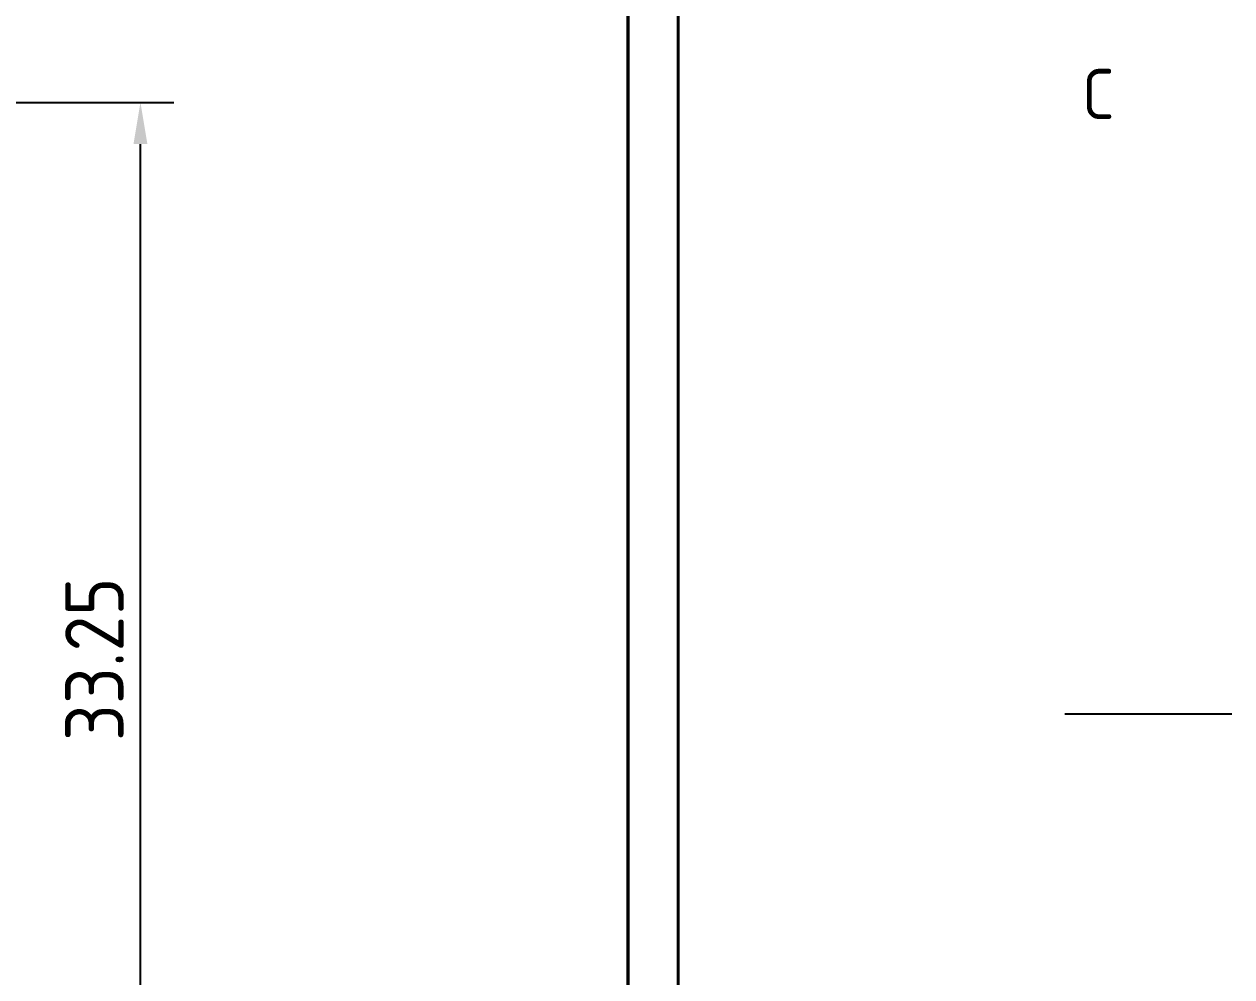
# Model space of a CAD drawing. Header units: millimetres. Extents: x 0 to 210, y 0 to 149.
# Drawn here: x 173.88 to 210, y 66.39 to 94.89 of the extents above; entities that cross this region are included whole.
import ezdxf

# ---------------------------------------------------------------- set-up
doc = ezdxf.new("R2010")
doc.units = ezdxf.units.MM
doc.header["$LTSCALE"] = 0.5
doc.linetypes.add('DASHED', pattern=[0.2067, 0.1654, -0.0413])
doc.layers.get('0').update_dxf_attribs({"color": 3, "lineweight": 25})
for name, color, linetype, lineweight in [('가려진 것(ISO)', 2, 'DASHED', 18), ('가려진 좁은 것(ISO)', 2, 'DASHED', 18), ('가시적인 것(ISO)', 3, 'Continuous', 40), ('경계(ISO)', 7, 'Continuous', 25), ('치수(ISO)', 2, 'Continuous', 25)]:
    doc.layers.add(name, color=color, linetype=linetype, lineweight=lineweight)
doc.styles.add('문자 텍스트_PSTEK_POSCO', font='isocp.shx')
doc.styles.add('치수 텍스트_PSTEK_POSCO', font='isocp.shx')
doc.dimstyles.new('치수_PSTEK_POSCO', dxfattribs={"dimscale": 0.5, "dimtxt": 3.5, "dimasz": 2.5, "dimexe": 2, "dimexo": 2.5, "dimgap": 1, "dimtad": 1, "dimrnd": 1e-08, "dimdsep": 46, "dimtxsty": '치수 텍스트_PSTEK_POSCO', "dimcen": 0.09, "dimdle": 10, "dimclrd": 7, "dimclre": 7, "dimclrt": 2, "dimadec": 1, "dimazin": 2, "dimtfac": 1, "dimtmove": 0, "dimatfit": 3, "dimfxl": 0, "dimtolj": 1, "dimlwd": -1, "dimlwe": -1, "dimarcsym": 0})

# ---------------------------------------------------------------- blocks, each defined once
blk = doc.blocks.new('경계 Default Border')
at = {"layer": '경계(ISO)', "flags": 128}
blk.add_lwpolyline([(420, 148.5), (410, 148.5)], dxfattribs=at)
at = {"layer": '경계(ISO)', "color": 2, "insert": (411.045, 184.096), "char_height": 3, "attachment_point": 7, "style": '문자 텍스트_PSTEK_POSCO'}
blk.add_mtext('C', dxfattribs=at)
blk = doc.blocks.new('*D36')
at = {"layer": 'Defpoints', "color": 0}
for p in [(150.426, 92.547), (177.354, 92.547), (150.176, 59.297)]:
    blk.add_point(p, dxfattribs=at)
at = {"layer": '치수(ISO)', "color": 7}
for p, q in [((151.676, 92.547), (178.354, 92.547)), ((177.354, 60.547), (177.354, 91.297)), ((151.426, 59.297), (178.354, 59.297))]:
    blk.add_line(p, q, dxfattribs=at)
for points in [[(177.146, 91.297), (177.563, 91.297), (177.354, 92.547)], [(177.146, 60.547), (177.563, 60.547), (177.354, 59.297)]]:
    blk.add_solid(points, dxfattribs=at)
at = {"layer": '치수(ISO)', "color": 2, "insert": (175.979, 73.441), "char_height": 1.75, "attachment_point": 4, "rotation": 90, "style": '치수 텍스트_PSTEK_POSCO'}
blk.add_mtext('\\A1;33.25', dxfattribs=at)

msp = doc.modelspace()

# ---------------------------------------------------------------- linework, layer by layer
at = {"layer": '가려진 것(ISO)', "ltscale": 0.037994}
for p, q in [((191.943, 92.5473), (191.933, 92.5473)), ((191.943, 92.2973), (191.933, 92.2973)), ((191.953, 91.0473), (191.943, 91.0473)), ((191.953, 91.0455), (191.943, 91.0455)), ((191.953, 91.0402), (191.943, 91.0402)), ((191.953, 91.001), (191.943, 91.001)), ((191.953, 90.9118), (191.943, 90.9118)), ((191.953, 90.8976), (191.943, 90.8976)), ((191.953, 90.8013), (191.943, 90.8013)), ((191.953, 90.7941), (191.943, 90.7941)), ((191.953, 90.7924), (191.943, 90.7924)), ((191.953, 90.787), (191.943, 90.787)), ((191.953, 90.7496), (191.943, 90.7496)), ((191.953, 90.7478), (191.943, 90.7478)), ((191.953, 90.7424), (191.943, 90.7424)), ((191.953, 90.7407), (191.943, 90.7407)), ((191.953, 90.7228), (191.943, 90.7228)), ((191.953, 90.7014), (191.943, 90.7014)), ((191.953, 90.6979), (191.943, 90.6979)), ((191.953, 90.6961), (191.943, 90.6961)), ((191.953, 90.6711), (191.943, 90.6711)), ((191.953, 90.5998), (191.943, 90.5998)), ((191.953, 90.5481), (191.943, 90.5481)), ((191.953, 90.1381), (191.943, 90.1381)), ((191.953, 90.1167), (191.943, 90.1167)), ((191.953, 90.024), (191.943, 90.024)), ((191.953, 90.0186), (191.943, 90.0186)), ((191.953, 90.0026), (191.943, 90.0026)), ((191.953, 89.9901), (191.943, 89.9901)), ((191.953, 89.8974), (191.943, 89.8974)), ((191.953, 89.8778), (191.943, 89.8778)), ((191.953, 89.8724), (191.943, 89.8724)), ((191.953, 89.8706), (191.943, 89.8706)), ((191.953, 89.8243), (191.943, 89.8243)), ((191.953, 89.7762), (191.943, 89.7762)), ((191.953, 89.6799), (191.943, 89.6799)), ((191.953, 89.6656), (191.943, 89.6656)), ((191.953, 89.63), (191.943, 89.63)), ((191.953, 89.6211), (191.943, 89.6211)), ((191.953, 89.416), (191.943, 89.416)), ((191.953, 89.4071), (191.943, 89.4071)), ((191.953, 89.3001), (191.943, 89.3001)), ((191.953, 89.2591), (191.943, 89.2591)), ((191.953, 89.2217), (191.943, 89.2217)), ((191.953, 89.2021), (191.943, 89.2021)), ((191.953, 89.2003), (191.943, 89.2003)), ((191.953, 89.0612), (191.943, 89.0612)), ((191.953, 89.0541), (191.943, 89.0541)), ((191.953, 89.0149), (191.943, 89.0149)), ((191.953, 89.0095), (191.943, 89.0095)), ((191.953, 89.0078), (191.943, 89.0078)), ((191.953, 88.9988), (191.943, 88.9988)), ((191.953, 88.9775), (191.943, 88.9775)), ((191.953, 88.9329), (191.943, 88.9329)), ((191.953, 88.8901), (191.943, 88.8901)), ((191.953, 88.801), (191.943, 88.801)), ((191.953, 88.7617), (191.943, 88.7617)), ((191.953, 88.7546), (191.943, 88.7546)), ((191.943, 87.7973), (191.933, 87.7973)), ((191.933, 87.5473), (191.943, 87.5473)), ((191.953, 86.2973), (191.943, 86.2973)), ((191.953, 86.2955), (191.943, 86.2955)), ((191.953, 86.2902), (191.943, 86.2902)), ((191.953, 86.251), (191.943, 86.251)), ((191.953, 86.1618), (191.943, 86.1618)), ((191.953, 86.1476), (191.943, 86.1476)), ((191.953, 86.0513), (191.943, 86.0513)), ((191.953, 86.0441), (191.943, 86.0441)), ((191.953, 86.0424), (191.943, 86.0424)), ((191.953, 86.037), (191.943, 86.037)), ((191.953, 86.0263), (191.943, 86.0263)), ((191.953, 85.9996), (191.943, 85.9996)), ((191.953, 85.9978), (191.943, 85.9978)), ((191.953, 85.9924), (191.943, 85.9924)), ((191.953, 85.9907), (191.943, 85.9907)), ((191.953, 85.9728), (191.943, 85.9728)), ((191.953, 85.9514), (191.943, 85.9514)), ((191.953, 85.9479), (191.943, 85.9479)), ((191.953, 85.9461), (191.943, 85.9461)), ((191.953, 85.9211), (191.943, 85.9211)), ((191.953, 85.8498), (191.943, 85.8498)), ((191.953, 85.7981), (191.943, 85.7981)), ((191.953, 85.3881), (191.943, 85.3881)), ((191.953, 85.3667), (191.943, 85.3667)), ((191.953, 85.3467), (191.943, 85.3467)), ((191.953, 85.2847), (191.943, 85.2847)), ((191.953, 85.274), (191.943, 85.274)), ((191.953, 85.2686), (191.943, 85.2686)), ((191.953, 85.2526), (191.943, 85.2526)), ((191.953, 85.2401), (191.943, 85.2401)), ((191.953, 85.1706), (191.943, 85.1706)), ((191.953, 85.1474), (191.943, 85.1474)), ((191.953, 85.1278), (191.943, 85.1278)), ((191.953, 85.1224), (191.943, 85.1224)), ((191.953, 85.1206), (191.943, 85.1206)), ((191.953, 85.0743), (191.943, 85.0743)), ((191.953, 85.0307), (191.943, 85.0307)), ((191.953, 85.0262), (191.943, 85.0262)), ((191.953, 85.0083), (191.943, 85.0083)), ((191.953, 84.9299), (191.943, 84.9299)), ((191.953, 84.9263), (191.943, 84.9263)), ((191.953, 84.9156), (191.943, 84.9156)), ((191.953, 84.88), (191.943, 84.88)), ((191.953, 84.8711), (191.943, 84.8711)), ((191.953, 84.666), (191.943, 84.666)), ((191.953, 84.6571), (191.943, 84.6571)), ((191.953, 84.5501), (191.943, 84.5501)), ((191.953, 84.5091), (191.943, 84.5091)), ((191.953, 84.4717), (191.943, 84.4717)), ((191.953, 84.4521), (191.943, 84.4521)), ((191.953, 84.4503), (191.943, 84.4503)), ((191.953, 84.3112), (191.943, 84.3112)), ((191.953, 84.3041), (191.943, 84.3041)), ((191.953, 84.2756), (191.943, 84.2756)), ((191.953, 84.2649), (191.943, 84.2649)), ((191.953, 84.2595), (191.943, 84.2595)), ((191.953, 84.2578), (191.943, 84.2578)), ((191.953, 84.2488), (191.943, 84.2488)), ((191.953, 84.2275), (191.943, 84.2275)), ((191.953, 84.1829), (191.943, 84.1829)), ((191.953, 84.1401), (191.943, 84.1401)), ((191.953, 84.051), (191.943, 84.051)), ((191.953, 84.0117), (191.943, 84.0117)), ((191.953, 84.0046), (191.943, 84.0046)), ((191.943, 83.0473), (191.933, 83.0473)), ((191.933, 82.7973), (191.943, 82.7973)), ((191.953, 81.5473), (191.943, 81.5473)), ((191.953, 81.5099), (191.943, 81.5099)), ((191.953, 81.4582), (191.943, 81.4582)), ((191.953, 81.4564), (191.943, 81.4564)), ((191.953, 81.4528), (191.943, 81.4528)), ((191.953, 81.451), (191.943, 81.451)), ((191.953, 81.4225), (191.943, 81.4225)), ((191.953, 81.4189), (191.943, 81.4189)), ((191.953, 81.4118), (191.943, 81.4118)), ((191.953, 81.394), (191.943, 81.394)), ((191.953, 81.3262), (191.943, 81.3262)), ((191.953, 81.3227), (191.943, 81.3227)), ((191.953, 81.2959), (191.943, 81.2959)), ((191.953, 81.2941), (191.943, 81.2941)), ((191.953, 81.287), (191.943, 81.287)), ((191.953, 81.2656), (191.943, 81.2656)), ((191.953, 81.2442), (191.943, 81.2442)), ((191.953, 81.2121), (191.943, 81.2121)), ((191.953, 81.205), (191.943, 81.205)), ((191.953, 81.2032), (191.943, 81.2032)), ((191.953, 81.2014), (191.943, 81.2014)), ((191.953, 81.1979), (191.943, 81.1979)), ((191.953, 81.1765), (191.943, 81.1765)), ((191.953, 81.1533), (191.943, 81.1533)), ((191.953, 81.139), (191.943, 81.139)), ((191.953, 81.1123), (191.943, 81.1123)), ((191.953, 81.0731), (191.943, 81.0731)), ((191.953, 81.0125), (191.943, 81.0125)), ((191.953, 80.9394), (191.943, 80.9394)), ((191.953, 80.9126), (191.943, 80.9126)), ((191.953, 80.9108), (191.943, 80.9108)), ((191.953, 80.8627), (191.943, 80.8627)), ((191.953, 80.6648), (191.943, 80.6648)), ((191.953, 80.6345), (191.943, 80.6345)), ((191.953, 80.6167), (191.943, 80.6167)), ((191.953, 80.5792), (191.943, 80.5792)), ((191.953, 80.5668), (191.943, 80.5668)), ((191.953, 80.5489), (191.943, 80.5489)), ((191.953, 80.4634), (191.943, 80.4634)), ((191.953, 80.417), (191.943, 80.417)), ((191.953, 80.3724), (191.943, 80.3724)), ((191.953, 80.3314), (191.943, 80.3314)), ((191.953, 80.2958), (191.943, 80.2958)), ((191.953, 80.2886), (191.943, 80.2886)), ((191.953, 80.2779), (191.943, 80.2779)), ((191.953, 80.2512), (191.943, 80.2512)), ((191.953, 80.2298), (191.943, 80.2298)), ((191.953, 80.0765), (191.943, 80.0765)), ((191.953, 79.8269), (191.943, 79.8269)), ((191.953, 79.8055), (191.943, 79.8055)), ((191.953, 79.711), (191.943, 79.711)), ((191.953, 79.6914), (191.943, 79.6914)), ((191.953, 79.6326), (191.943, 79.6326)), ((191.953, 79.6023), (191.943, 79.6023)), ((191.953, 79.5844), (191.943, 79.5844)), ((191.953, 79.5719), (191.943, 79.5719)), ((191.953, 79.5541), (191.943, 79.5541)), ((191.953, 79.5506), (191.943, 79.5506)), ((191.953, 79.5345), (191.943, 79.5345)), ((191.953, 79.5238), (191.943, 79.5238)), ((191.953, 79.4846), (191.943, 79.4846)), ((191.953, 79.4668), (191.943, 79.4668)), ((191.953, 79.4507), (191.943, 79.4507)), ((191.953, 79.4454), (191.943, 79.4454)), ((191.953, 79.4364), (191.943, 79.4364)), ((191.953, 79.4258), (191.943, 79.4258)), ((191.953, 79.4204), (191.943, 79.4204)), ((191.953, 79.4186), (191.943, 79.4186)), ((191.953, 79.4097), (191.943, 79.4097)), ((191.953, 79.4061), (191.943, 79.4061)), ((191.953, 79.3616), (191.943, 79.3616)), ((191.953, 79.3473), (191.943, 79.3473)), ((191.953, 79.3295), (191.943, 79.3295)), ((191.953, 79.301), (191.943, 79.301)), ((191.953, 79.2903), (191.943, 79.2903)), ((191.953, 79.2368), (191.943, 79.2368)), ((191.953, 79.2118), (191.943, 79.2118)), ((191.953, 79.1726), (191.943, 79.1726)), ((191.953, 79.1655), (191.943, 79.1655)), ((191.953, 79.0407), (191.943, 79.0407)), ((191.953, 78.734), (191.943, 78.734)), ((191.953, 78.6645), (191.943, 78.6645)), ((191.943, 78.2973), (191.933, 78.2973)), ((191.933, 78.0473), (191.943, 78.0473)), ((191.953, 76.7973), (191.943, 76.7973)), ((191.953, 76.751), (191.943, 76.751)), ((191.953, 76.7456), (191.943, 76.7456)), ((191.953, 76.7438), (191.943, 76.7438)), ((191.953, 76.7385), (191.943, 76.7385)), ((191.953, 76.6993), (191.943, 76.6993)), ((191.953, 76.6814), (191.943, 76.6814)), ((191.953, 76.6137), (191.943, 76.6137)), ((191.953, 76.6101), (191.943, 76.6101)), ((191.953, 76.5531), (191.943, 76.5531)), ((191.953, 76.5441), (191.943, 76.5441)), ((191.953, 76.4996), (191.943, 76.4996)), ((191.953, 76.4978), (191.943, 76.4978)), ((191.953, 76.4907), (191.943, 76.4907)), ((191.953, 76.4889), (191.943, 76.4889)), ((191.953, 76.4461), (191.943, 76.4461)), ((191.953, 76.4407), (191.943, 76.4407)), ((191.953, 76.3997), (191.943, 76.3997)), ((191.953, 76.3694), (191.943, 76.3694)), ((191.953, 76.3249), (191.943, 76.3249)), ((191.953, 76.2999), (191.943, 76.2999)), ((191.953, 76.2981), (191.943, 76.2981)), ((191.953, 76.2001), (191.943, 76.2001)), ((191.953, 76.1965), (191.943, 76.1965)), ((191.953, 76.1501), (191.943, 76.1501)), ((191.953, 75.9683), (191.943, 75.9683)), ((191.953, 75.9326), (191.943, 75.9326)), ((191.953, 75.9112), (191.943, 75.9112)), ((191.953, 75.8667), (191.943, 75.8667)), ((191.953, 75.8542), (191.943, 75.8542)), ((191.953, 75.8168), (191.943, 75.8168)), ((191.953, 75.815), (191.943, 75.815)), ((191.953, 75.7526), (191.943, 75.7526)), ((191.953, 75.733), (191.943, 75.733)), ((191.953, 75.7276), (191.943, 75.7276)), ((191.953, 75.7223), (191.943, 75.7223)), ((191.953, 75.6206), (191.943, 75.6206)), ((191.953, 75.6189), (191.943, 75.6189)), ((191.953, 75.5707), (191.943, 75.5707)), ((191.953, 75.5654), (191.943, 75.5654)), ((191.953, 75.5172), (191.943, 75.5172)), ((191.953, 75.4602), (191.943, 75.4602)), ((191.953, 75.4531), (191.943, 75.4531)), ((191.953, 75.3639), (191.943, 75.3639)), ((191.953, 75.2962), (191.943, 75.2962)), ((191.953, 75.1892), (191.943, 75.1892)), ((191.953, 75.1143), (191.943, 75.1143)), ((191.953, 74.9984), (191.943, 74.9984)), ((191.953, 74.92), (191.943, 74.92)), ((191.953, 74.9004), (191.943, 74.9004)), ((191.953, 74.8986), (191.943, 74.8986)), ((191.953, 74.8897), (191.943, 74.8897)), ((191.953, 74.8754), (191.943, 74.8754)), ((191.953, 74.8719), (191.943, 74.8719)), ((191.953, 74.854), (191.943, 74.854)), ((191.953, 74.8416), (191.943, 74.8416)), ((191.953, 74.8219), (191.943, 74.8219)), ((191.953, 74.8112), (191.943, 74.8112)), ((191.953, 74.772), (191.943, 74.772)), ((191.953, 74.7578), (191.943, 74.7578)), ((191.953, 74.7542), (191.943, 74.7542)), ((191.953, 74.7524), (191.943, 74.7524)), ((191.953, 74.7132), (191.943, 74.7132)), ((191.953, 74.7078), (191.943, 74.7078)), ((191.953, 74.6971), (191.943, 74.6971)), ((191.953, 74.6758), (191.943, 74.6758)), ((191.953, 74.649), (191.943, 74.649)), ((191.953, 74.5884), (191.943, 74.5884)), ((191.953, 74.5777), (191.943, 74.5777)), ((191.953, 74.551), (191.943, 74.551)), ((191.953, 74.5242), (191.943, 74.5242)), ((191.953, 74.5046), (191.943, 74.5046)), ((191.953, 74.4993), (191.943, 74.4993)), ((191.953, 74.46), (191.943, 74.46)), ((191.953, 74.4529), (191.943, 74.4529)), ((191.953, 73.9519), (191.943, 73.9519)), ((191.943, 73.5473), (191.933, 73.5473)), ((191.933, 73.2973), (191.943, 73.2973)), ((191.953, 72.0473), (191.943, 72.0473)), ((191.953, 72.0402), (191.943, 72.0402)), ((191.953, 72.001), (191.943, 72.001)), ((191.953, 71.9938), (191.943, 71.9938)), ((191.953, 71.9831), (191.943, 71.9831)), ((191.953, 71.9564), (191.943, 71.9564)), ((191.953, 71.9493), (191.943, 71.9493)), ((191.953, 71.8548), (191.943, 71.8548)), ((191.953, 71.7941), (191.943, 71.7941)), ((191.953, 71.7906), (191.943, 71.7906)), ((191.953, 71.7763), (191.943, 71.7763)), ((191.953, 71.7496), (191.943, 71.7496)), ((191.953, 71.7407), (191.943, 71.7407)), ((191.953, 71.7014), (191.943, 71.7014)), ((191.953, 71.6979), (191.943, 71.6979)), ((191.953, 71.6961), (191.943, 71.6961)), ((191.953, 71.6907), (191.943, 71.6907)), ((191.953, 71.6497), (191.943, 71.6497)), ((191.953, 71.5018), (191.943, 71.5018)), ((191.953, 71.4483), (191.943, 71.4483)), ((191.953, 71.4001), (191.943, 71.4001)), ((191.953, 71.2023), (191.943, 71.2023)), ((191.953, 71.1719), (191.943, 71.1719)), ((191.953, 71.1381), (191.943, 71.1381)), ((191.953, 71.1202), (191.943, 71.1202)), ((191.953, 71.1167), (191.943, 71.1167)), ((191.953, 71.1042), (191.943, 71.1042)), ((191.953, 71.0864), (191.943, 71.0864)), ((191.953, 71.0347), (191.943, 71.0347)), ((191.953, 71.0329), (191.943, 71.0329)), ((191.953, 71.0026), (191.943, 71.0026)), ((191.953, 70.9206), (191.943, 70.9206)), ((191.953, 70.8778), (191.943, 70.8778)), ((191.953, 70.8706), (191.943, 70.8706)), ((191.953, 70.8689), (191.943, 70.8689)), ((191.953, 70.86), (191.943, 70.86)), ((191.953, 70.8457), (191.943, 70.8457)), ((191.953, 70.8261), (191.943, 70.8261)), ((191.953, 70.8154), (191.943, 70.8154)), ((191.953, 70.7762), (191.943, 70.7762)), ((191.953, 70.7744), (191.943, 70.7744)), ((191.953, 70.7672), (191.943, 70.7672)), ((191.953, 70.7583), (191.943, 70.7583)), ((191.953, 70.7441), (191.943, 70.7441)), ((191.953, 70.7102), (191.943, 70.7102)), ((191.953, 70.7031), (191.943, 70.7031)), ((191.953, 70.6763), (191.943, 70.6763)), ((191.953, 70.6656), (191.943, 70.6656)), ((191.953, 70.5783), (191.943, 70.5783)), ((191.953, 70.5462), (191.943, 70.5462)), ((191.953, 70.4392), (191.943, 70.4392)), ((191.953, 70.416), (191.943, 70.416)), ((191.953, 70.4071), (191.943, 70.4071)), ((191.953, 70.3001), (191.943, 70.3001)), ((191.953, 70.2591), (191.943, 70.2591)), ((191.953, 70.1397), (191.943, 70.1397)), ((191.953, 70.1236), (191.943, 70.1236)), ((191.953, 70.0916), (191.943, 70.0916)), ((191.953, 70.0612), (191.943, 70.0612)), ((191.953, 70.0256), (191.943, 70.0256)), ((191.953, 70.022), (191.943, 70.022)), ((191.953, 70.0149), (191.943, 70.0149)), ((191.953, 70.0042), (191.943, 70.0042)), ((191.953, 69.9828), (191.943, 69.9828)), ((191.953, 69.9739), (191.943, 69.9739)), ((191.953, 69.9578), (191.943, 69.9578)), ((191.953, 69.9561), (191.943, 69.9561)), ((191.953, 69.9507), (191.943, 69.9507)), ((191.953, 69.9471), (191.943, 69.9471)), ((191.953, 69.8277), (191.943, 69.8277)), ((191.953, 69.8259), (191.943, 69.8259)), ((191.953, 69.817), (191.943, 69.817)), ((191.953, 69.801), (191.943, 69.801)), ((191.953, 69.7617), (191.943, 69.7617)), ((191.953, 69.7546), (191.943, 69.7546)), ((191.953, 69.7493), (191.943, 69.7493)), ((191.953, 69.7029), (191.943, 69.7029)), ((191.953, 69.5282), (191.943, 69.5282)), ((191.953, 69.4765), (191.943, 69.4765)), ((191.953, 69.2625), (191.943, 69.2625)), ((191.953, 69.2215), (191.943, 69.2215)), ((191.943, 68.7973), (191.933, 68.7973)), ((191.933, 68.5473), (191.943, 68.5473)), ((191.953, 67.2973), (191.943, 67.2973)), ((191.953, 67.251), (191.943, 67.251)), ((191.953, 67.0441), (191.943, 67.0441)), ((191.953, 67.0263), (191.943, 67.0263)), ((191.953, 66.9996), (191.943, 66.9996)), ((191.953, 66.9978), (191.943, 66.9978)), ((191.953, 66.9907), (191.943, 66.9907)), ((191.953, 66.9479), (191.943, 66.9479)), ((191.953, 66.9461), (191.943, 66.9461))]:
    msp.add_line(p, q, dxfattribs=at)
at = {"layer": '가려진 것(ISO)', "ltscale": 10.643445}
msp.add_line((191.953, 91.001), (191.953, 88.801), dxfattribs=at)
at = {"layer": '가려진 것(ISO)', "ltscale": 3.444407}
msp.add_line((191.953, 86.251), (191.953, 85.3467), dxfattribs=at)
at = {"layer": '가려진 것(ISO)', "ltscale": 1.203841}
msp.add_line((191.953, 85.3467), (191.953, 85.0307), dxfattribs=at)
at = {"layer": '가려진 것(ISO)', "ltscale": 3.732117}
msp.add_line((191.953, 85.0307), (191.953, 84.051), dxfattribs=at)
at = {"layer": '가려진 것(ISO)', "ltscale": 0.172587}
msp.add_line((191.953, 81.5473), (191.953, 81.5099), dxfattribs=at)
at = {"layer": '가려진 것(ISO)', "ltscale": 0.213222}
msp.add_line((191.953, 81.5099), (191.953, 81.4564), dxfattribs=at)
at = {"layer": '가려진 것(ISO)', "ltscale": 2.091671}
for p, q in [((191.953, 81.4118), (191.953, 80.8627)), ((191.953, 71.9493), (191.953, 71.4001))]:
    msp.add_line(p, q, dxfattribs=at)
at = {"layer": '가려진 것(ISO)', "ltscale": 0.753752}
for p, q in [((191.953, 80.8627), (191.953, 80.6648)), ((191.953, 71.4001), (191.953, 71.2023))]:
    msp.add_line(p, q, dxfattribs=at)
at = {"layer": '가려진 것(ISO)', "ltscale": 5.698467}
for p, q in [((191.953, 80.6648), (191.953, 79.4454)), ((191.953, 71.2023), (191.953, 69.9828))]:
    msp.add_line(p, q, dxfattribs=at)
at = {"layer": '가려진 것(ISO)', "ltscale": 0.889582}
for p, q in [((191.953, 79.4454), (191.953, 79.2118)), ((191.953, 69.9828), (191.953, 69.7493))]:
    msp.add_line(p, q, dxfattribs=at)
at = {"layer": '가려진 것(ISO)', "ltscale": 1.720698}
msp.add_line((191.953, 79.1655), (191.953, 78.734), dxfattribs=at)
at = {"layer": '가려진 것(ISO)', "ltscale": 0.28793}
msp.add_line((191.953, 78.734), (191.953, 78.6645), dxfattribs=at)
at = {"layer": '가려진 것(ISO)', "ltscale": 0.196852}
msp.add_line((191.953, 76.7973), (191.953, 76.7456), dxfattribs=at)
at = {"layer": '가려진 것(ISO)', "ltscale": 11.231969}
msp.add_line((191.953, 76.6993), (191.953, 74.4993), dxfattribs=at)
at = {"layer": '가려진 것(ISO)', "ltscale": 2.075191}
msp.add_line((191.953, 74.4529), (191.953, 73.9519), dxfattribs=at)
at = {"layer": '가려진 것(ISO)', "ltscale": 0.37343}
msp.add_line((191.953, 72.0473), (191.953, 71.9493), dxfattribs=at)
at = {"layer": '가려진 것(ISO)', "ltscale": 1.011828}
msp.add_line((191.953, 69.5282), (191.953, 69.2625), dxfattribs=at)
at = {"layer": '가려진 것(ISO)', "ltscale": 0.991454}
msp.add_line((191.953, 67.251), (191.953, 66.9907), dxfattribs=at)
at = {"layer": '가려진 것(ISO)', "ltscale": 2.295414}
msp.add_line((191.953, 66.9907), (191.953, 66.3881), dxfattribs=at)
at = {"layer": '가려진 것(ISO)', "ltscale": 0.268153}
for points in [[(191.953, 91.0473), (191.953, 91.0471), (191.953, 91.0467), (191.953, 91.0455)], [(191.953, 86.2973), (191.953, 86.2971), (191.953, 86.2967), (191.953, 86.2955)]]:
    msp.add_open_spline(points, degree=3, dxfattribs=at)
at = {"layer": '가려진 것(ISO)', "ltscale": 0.996283}
for points in [[(191.953, 91.0455), (191.953, 91.0436), (191.953, 91.0406), (191.953, 91.022), (191.953, 91.0128), (191.953, 91.001)], [(191.953, 86.2955), (191.953, 86.2936), (191.953, 86.2906), (191.953, 86.272), (191.953, 86.2628), (191.953, 86.251)], [(191.953, 81.4564), (191.953, 81.4544), (191.953, 81.4515), (191.953, 81.4329), (191.953, 81.4236), (191.953, 81.4118)]]:
    msp.add_open_spline(points, degree=3, knots=[-0.279973965, -0.279973965, -0.279973965, -0.279973965, -0.231199129, -0.231199129, -0.202362895, -0.202362895, -0.202362895, -0.202362895], dxfattribs=at)
at = {"layer": '가려진 것(ISO)', "ltscale": 1.019338}
for points in [[(191.953, 88.801), (191.953, 88.7676), (191.953, 88.7598), (191.953, 88.7546)], [(191.953, 84.051), (191.953, 84.0176), (191.953, 84.0098), (191.953, 84.0046)], [(191.953, 79.2118), (191.953, 79.1784), (191.953, 79.1707), (191.953, 79.1655)], [(191.953, 69.7493), (191.953, 69.7159), (191.953, 69.7081), (191.953, 69.7029)]]:
    msp.add_open_spline(points, degree=3, dxfattribs=at)
at = {"layer": '가려진 것(ISO)', "ltscale": 1.126599}
msp.add_open_spline([(191.953, 76.7456), (191.953, 76.7406), (191.953, 76.7332), (191.953, 76.6993)], degree=3, dxfattribs=at)
at = {"layer": '가려진 것(ISO)', "ltscale": 1.085808}
msp.add_open_spline([(191.953, 74.4993), (191.953, 74.4665), (191.953, 74.4583), (191.953, 74.4529)], degree=3, dxfattribs=at)
at = {"layer": '가려진 것(ISO)', "ltscale": 0.584156}
msp.add_open_spline([(191.953, 69.7029), (191.953, 69.6735), (191.953, 69.6497), (191.953, 69.6076), (191.953, 69.5847), (191.953, 69.5656)], degree=3, knots=[-0.013807745, -0.013807745, -0.013807745, -0.013807745, -0.007716334, -0.007716334, 0, 0, 0, 0], dxfattribs=at)
at = {"layer": '가려진 것(ISO)', "ltscale": 0.211928}
msp.add_open_spline([(191.953, 69.5656), (191.953, 69.5517), (191.953, 69.5391), (191.953, 69.5282)], degree=3, dxfattribs=at)
at = {"layer": '가려진 것(ISO)', "ltscale": 1.316243}
msp.add_open_spline([(191.953, 69.2625), (191.953, 69.2471), (191.953, 69.2378), (191.953, 69.2251), (191.953, 69.223), (191.953, 69.2215)], degree=3, knots=[-0.031192747, -0.031192747, -0.031192747, -0.031192747, -0.017536581, -0.017536581, 0, 0, 0, 0], dxfattribs=at)
at = {"layer": '가려진 것(ISO)', "ltscale": 1.232783}
msp.add_open_spline([(191.953, 67.2973), (191.953, 67.2944), (191.953, 67.2899), (191.953, 67.2668), (191.953, 67.2595), (191.953, 67.2509)], degree=3, knots=[-0.079884792, -0.079884792, -0.079884792, -0.079884792, -0.056173501, -0.056173501, -0.047580993, -0.047580993, -0.047580993, -0.047580993], dxfattribs=at)
at = {"layer": '가려진 좁은 것(ISO)', "ltscale": 0.037994}
for p, q in [((191.953, 90.9225), (191.943, 90.9225)), ((191.953, 90.8637), (191.943, 90.8637)), ((191.953, 90.8262), (191.943, 90.8262)), ((191.953, 90.7246), (191.943, 90.7246)), ((191.953, 90.664), (191.943, 90.664)), ((191.953, 90.6159), (191.943, 90.6159)), ((191.953, 90.5731), (191.943, 90.5731)), ((191.953, 90.5695), (191.943, 90.5695)), ((191.953, 90.5659), (191.943, 90.5659)), ((191.953, 90.516), (191.943, 90.516)), ((191.953, 90.4857), (191.943, 90.4857)), ((191.953, 90.4412), (191.943, 90.4412)), ((191.953, 90.4108), (191.943, 90.4108)), ((191.953, 90.3377), (191.943, 90.3377)), ((191.953, 90.3288), (191.943, 90.3288)), ((191.953, 90.0988), (191.943, 90.0988)), ((191.953, 90.0133), (191.943, 90.0133)), ((191.953, 89.983), (191.943, 89.983)), ((191.953, 89.9027), (191.943, 89.9027)), ((191.953, 89.901), (191.943, 89.901)), ((191.953, 89.8992), (191.943, 89.8992)), ((191.953, 89.86), (191.943, 89.86)), ((191.953, 89.8493), (191.943, 89.8493)), ((191.953, 89.8189), (191.943, 89.8189)), ((191.953, 89.794), (191.943, 89.794)), ((191.953, 89.7191), (191.943, 89.7191)), ((191.953, 89.4749), (191.943, 89.4749)), ((191.953, 89.4535), (191.943, 89.4535)), ((191.953, 89.4285), (191.943, 89.4285)), ((191.953, 89.3822), (191.943, 89.3822)), ((191.953, 89.236), (191.943, 89.236)), ((191.953, 89.2306), (191.943, 89.2306)), ((191.953, 89.1326), (191.943, 89.1326)), ((191.953, 88.9614), (191.943, 88.9614)), ((191.953, 88.9578), (191.943, 88.9578)), ((191.953, 86.1725), (191.943, 86.1725)), ((191.953, 86.1351), (191.943, 86.1351)), ((191.953, 86.1137), (191.943, 86.1137)), ((191.953, 86.0762), (191.943, 86.0762)), ((191.953, 85.9746), (191.943, 85.9746)), ((191.953, 85.9229), (191.943, 85.9229)), ((191.953, 85.914), (191.943, 85.914)), ((191.953, 85.8659), (191.943, 85.8659)), ((191.953, 85.8231), (191.943, 85.8231)), ((191.953, 85.8195), (191.943, 85.8195)), ((191.953, 85.8159), (191.943, 85.8159)), ((191.953, 85.766), (191.943, 85.766)), ((191.953, 85.7357), (191.943, 85.7357)), ((191.953, 85.6912), (191.943, 85.6912)), ((191.953, 85.6608), (191.943, 85.6608)), ((191.953, 85.6537), (191.943, 85.6537)), ((191.953, 85.6305), (191.943, 85.6305)), ((191.953, 85.5877), (191.943, 85.5877)), ((191.953, 85.5788), (191.943, 85.5788)), ((191.953, 85.3488), (191.943, 85.3488)), ((191.953, 85.2633), (191.943, 85.2633)), ((191.953, 85.233), (191.943, 85.233)), ((191.953, 85.1527), (191.943, 85.1527)), ((191.953, 85.151), (191.943, 85.151)), ((191.953, 85.1492), (191.943, 85.1492)), ((191.953, 85.11), (191.943, 85.11)), ((191.953, 85.0993), (191.943, 85.0993)), ((191.953, 85.0689), (191.943, 85.0689)), ((191.953, 85.044), (191.943, 85.044)), ((191.953, 84.9691), (191.943, 84.9691)), ((191.953, 84.7249), (191.943, 84.7249)), ((191.953, 84.7035), (191.943, 84.7035)), ((191.953, 84.6785), (191.943, 84.6785)), ((191.953, 84.6322), (191.943, 84.6322)), ((191.953, 84.486), (191.943, 84.486)), ((191.953, 84.4806), (191.943, 84.4806)), ((191.953, 84.3826), (191.943, 84.3826)), ((191.953, 84.2114), (191.943, 84.2114)), ((191.953, 84.2078), (191.943, 84.2078)), ((191.953, 81.41), (191.943, 81.41)), ((191.953, 81.2104), (191.943, 81.2104)), ((191.953, 81.148), (191.943, 81.148)), ((191.953, 81.1337), (191.943, 81.1337)), ((191.953, 81.1141), (191.943, 81.1141)), ((191.953, 81.098), (191.943, 81.098)), ((191.953, 81.0963), (191.943, 81.0963)), ((191.953, 80.9839), (191.943, 80.9839)), ((191.953, 80.9804), (191.943, 80.9804)), ((191.953, 80.975), (191.943, 80.975)), ((191.953, 80.8841), (191.943, 80.8841)), ((191.953, 80.8752), (191.943, 80.8752)), ((191.953, 80.8538), (191.943, 80.8538)), ((191.953, 80.8377), (191.943, 80.8377)), ((191.953, 80.4865), (191.943, 80.4865)), ((191.953, 80.442), (191.943, 80.442)), ((191.953, 80.4134), (191.943, 80.4134)), ((191.953, 80.3956), (191.943, 80.3956)), ((191.953, 80.3118), (191.943, 80.3118)), ((191.953, 80.31), (191.943, 80.31)), ((191.953, 80.1781), (191.943, 80.1781)), ((191.953, 80.1745), (191.943, 80.1745)), ((191.953, 80.1674), (191.943, 80.1674)), ((191.953, 80.1121), (191.943, 80.1121)), ((191.953, 80.0533), (191.943, 80.0533)), ((191.953, 80.0373), (191.943, 80.0373)), ((191.953, 79.9249), (191.943, 79.9249)), ((191.953, 79.9125), (191.943, 79.9125)), ((191.953, 79.9107), (191.943, 79.9107)), ((191.953, 79.7306), (191.943, 79.7306)), ((191.953, 79.6468), (191.943, 79.6468)), ((191.953, 79.645), (191.943, 79.645)), ((191.953, 79.6415), (191.943, 79.6415)), ((191.953, 79.5309), (191.943, 79.5309)), ((191.953, 79.5042), (191.943, 79.5042)), ((191.953, 79.4614), (191.943, 79.4614)), ((191.953, 79.3812), (191.943, 79.3812)), ((191.953, 79.3723), (191.943, 79.3723)), ((191.953, 79.3651), (191.943, 79.3651)), ((191.953, 76.6208), (191.943, 76.6208)), ((191.953, 76.5245), (191.943, 76.5245)), ((191.953, 76.4354), (191.943, 76.4354)), ((191.953, 76.4229), (191.943, 76.4229)), ((191.953, 76.4211), (191.943, 76.4211)), ((191.953, 76.414), (191.943, 76.414)), ((191.953, 76.4015), (191.943, 76.4015)), ((191.953, 76.3837), (191.943, 76.3837)), ((191.953, 76.3159), (191.943, 76.3159)), ((191.953, 76.3142), (191.943, 76.3142)), ((191.953, 76.2714), (191.943, 76.2714)), ((191.953, 76.2678), (191.943, 76.2678)), ((191.953, 76.2625), (191.943, 76.2625)), ((191.953, 76.2143), (191.943, 76.2143)), ((191.953, 76.184), (191.943, 76.184)), ((191.953, 76.1412), (191.943, 76.1412)), ((191.953, 76.1252), (191.943, 76.1252)), ((191.953, 76.0877), (191.943, 76.0877)), ((191.953, 76.0788), (191.943, 76.0788)), ((191.953, 76.0557), (191.943, 76.0557)), ((191.953, 75.7294), (191.943, 75.7294)), ((191.953, 75.7009), (191.943, 75.7009)), ((191.953, 75.651), (191.943, 75.651)), ((191.953, 75.601), (191.943, 75.601)), ((191.953, 75.5993), (191.943, 75.5993)), ((191.953, 75.5975), (191.943, 75.5975)), ((191.953, 75.5868), (191.943, 75.5868)), ((191.953, 75.5582), (191.943, 75.5582)), ((191.953, 75.4923), (191.943, 75.4923)), ((191.953, 75.4548), (191.943, 75.4548)), ((191.953, 75.3782), (191.943, 75.3782)), ((191.953, 75.3711), (191.943, 75.3711)), ((191.953, 75.3407), (191.943, 75.3407)), ((191.953, 75.3247), (191.943, 75.3247)), ((191.953, 75.1999), (191.943, 75.1999)), ((191.953, 75.1981), (191.943, 75.1981)), ((191.953, 75.1732), (191.943, 75.1732)), ((191.953, 75.1518), (191.943, 75.1518)), ((191.953, 74.9343), (191.943, 74.9343)), ((191.953, 74.9325), (191.943, 74.9325)), ((191.953, 74.9289), (191.943, 74.9289)), ((191.953, 74.8309), (191.943, 74.8309)), ((191.953, 74.8041), (191.943, 74.8041)), ((191.953, 74.7488), (191.943, 74.7488)), ((191.953, 74.6686), (191.943, 74.6686)), ((191.953, 74.6561), (191.943, 74.6561)), ((191.953, 71.8851), (191.943, 71.8851)), ((191.953, 71.8637), (191.943, 71.8637)), ((191.953, 71.7478), (191.943, 71.7478)), ((191.953, 71.7371), (191.943, 71.7371)), ((191.953, 71.6854), (191.943, 71.6854)), ((191.953, 71.6729), (191.943, 71.6729)), ((191.953, 71.664), (191.943, 71.664)), ((191.953, 71.5659), (191.943, 71.5659)), ((191.953, 71.5642), (191.943, 71.5642)), ((191.953, 71.5214), (191.943, 71.5214)), ((191.953, 71.5178), (191.943, 71.5178)), ((191.953, 71.4037), (191.943, 71.4037)), ((191.953, 71.3805), (191.943, 71.3805)), ((191.953, 71.3377), (191.943, 71.3377)), ((191.953, 71.3288), (191.943, 71.3288)), ((191.953, 70.9794), (191.943, 70.9794)), ((191.953, 70.8992), (191.943, 70.8992)), ((191.953, 70.8493), (191.943, 70.8493)), ((191.953, 70.8475), (191.943, 70.8475)), ((191.953, 70.6282), (191.943, 70.6282)), ((191.953, 70.6211), (191.943, 70.6211)), ((191.953, 70.4499), (191.943, 70.4499)), ((191.953, 70.4481), (191.943, 70.4481)), ((191.953, 70.2342), (191.943, 70.2342)), ((191.953, 70.1843), (191.943, 70.1843)), ((191.953, 70.1789), (191.943, 70.1789)), ((191.953, 70.0541), (191.943, 70.0541)), ((191.953, 70.0506), (191.943, 70.0506)), ((191.953, 69.9186), (191.943, 69.9186)), ((191.953, 69.5656), (191.943, 69.5656)), ((191.953, 67.0762), (191.943, 67.0762)), ((191.953, 66.8659), (191.943, 66.8659)), ((191.953, 66.8159), (191.943, 66.8159))]:
    msp.add_line(p, q, dxfattribs=at)
at = {"layer": '가시적인 것(ISO)'}
for p, q in [((191.943, 127.5473), (191.943, 32.5473)), ((193.443, 127.5473), (193.443, 32.5473)), ((191.933, 42.5473), (191.933, 117.5473))]:
    msp.add_line(p, q, dxfattribs=at)

# ---------------------------------------------------------------- block references
at = {"xscale": 0.5, "yscale": 0.5, "zscale": 0.5}
msp.add_blockref('경계 Default Border', (0, 0), dxfattribs=at)

# ---------------------------------------------------------------- dimensions: what is measured, and where the dimension line sits
at = {"layer": '치수(ISO)', "color": 7}
dim = msp.add_linear_dim(base=(177.3545, 92.5473), p1=(150.1763, 59.2973), p2=(150.4263, 92.5473), angle=90, dimstyle='치수_PSTEK_POSCO', override={"dimdec": 2, "dimtp": 0, "dimtm": 0, "dimtdec": 2, "dimtofl": 0, "dimatfit": 1}, dxfattribs=at)
dim.commit()
dim.dimension.update_dxf_attribs({"geometry": '*D36', "text_midpoint": (177.3545, 75.9273), "dimtype": 160})

doc.saveas('drawing.dxf')
